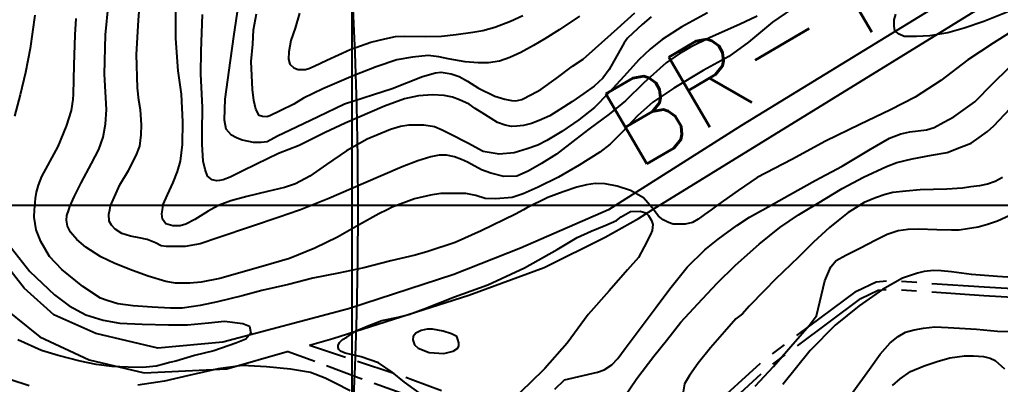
# Model space of a CAD drawing. Header units: millimetres. Extents: x 548366 to 1117317, y 7446967 to 14899125.
# Drawn here: x 556196.2 to 556679.8, y 7455326.6 to 7455506.5 of the extents above; entities that cross this region are included whole.
import ezdxf

# ---------------------------------------------------------------- set-up
doc = ezdxf.new("R2010")
doc.units = ezdxf.units.MM
doc.header["$MEASUREMENT"] = 0
doc.linetypes.add('ESTR-TERRA', pattern=[1, 0.7, -0.1, 0.1, -0.1])
doc.linetypes.add('MEIO-FIOx2', pattern=[20, 15, -5])
for name, color, linetype in [('AUTO_ESTRADA', 224, 'Continuous'), ('CURVA_INTERMEDIÁRIA', 32, 'Continuous'), ('CURVA_MESTRA', 36, 'Continuous'), ('MALHA_TM', 8, 'Continuous'), ('RADIAIS', 222, 'Continuous'), ('RUA_PAV_C_MEIO_FIO', 1, 'MEIO-FIOx2'), ('RUA_PAV_S_MEIO_FIO', 2, 'ESTR-TERRA')]:
    doc.layers.add(name, color=color, linetype=linetype)
doc.styles.add('ROMANS', font='romans.shx')

msp = doc.modelspace()

# ---------------------------------------------------------------- linework, layer by layer
at = {"layer": 'AUTO_ESTRADA', "ltscale": 2.5, "flags": 128}
for points in [[(556508.02, 7455412.75), (556742.92, 7455557.58), (556773.38, 7455579.06), (556790.66, 7455592.63), (556809.18, 7455613.59), (556821.52, 7455635.78), (556828.93, 7455667.84), (556852.39, 7455770.18), (556862.26, 7455825.66), (556869.67, 7455854.02), (556878.31, 7455879.92), (556893.13, 7455913.21), (556909.18, 7455941.57), (557055.16, 7456209.92), (557066.27, 7456228.41), (557082.32, 7456245.68), (557098.37, 7456259.24), (557118.12, 7456272.8), (557145.28, 7456287.6), (557169.97, 7456295), (557200.83, 7456299.93), (557251.45, 7456303.63)], [(556702.59, 7455546.53), (556552.17, 7455454.26), (556486.57, 7455412.75)]]:
    msp.add_lwpolyline(points, dxfattribs=at)
at = {"layer": 'AUTO_ESTRADA', "linetype": 'Continuous'}
for points in [[(556486.57, 7455412.75), (556443.2, 7455393.86), (556410.25, 7455380.79), (556358.39, 7455363.84), (556296.35, 7455347.37), (556264.36, 7455344.47), (556233.83, 7455351.73), (556212.99, 7455360.93), (556198.45, 7455374.01), (556186.82, 7455389.02), (556179.55, 7455403.55), (556175.67, 7455411.78), (556175.08, 7455412.75)], [(556339.16, 7455346.02), (556350.63, 7455349.31), (556417.73, 7455370.6), (556454.83, 7455384.18), (556484.88, 7455399.19), (556501.36, 7455408.39), (556508.02, 7455412.75)], [(556163.34, 7455404.65), (556169.96, 7455389.66), (556183.19, 7455368.51), (556206.12, 7455350), (556230.44, 7455338.66), (556257.58, 7455332.36), (556298.29, 7455334.3), (556328.1, 7455342.85)]]:
    msp.add_lwpolyline(points, dxfattribs=at)
at = {"layer": 'CURVA_INTERMEDIÁRIA'}
for points, elevation in [([(556559.91, 7455508.17), (556551.07, 7455504.16), (556536.61, 7455497.73), (556526.97, 7455492.92), (556521.38, 7455489.64), (556514.96, 7455485.12), (556504.01, 7455475.29), (556494.97, 7455466.46), (556486.94, 7455459.94), (556476.89, 7455452.51), (556470.47, 7455447.6), (556460.85, 7455440.08), (556453.52, 7455435.57), (556446.99, 7455431.75), (556441.27, 7455429.35), (556434.94, 7455429.15), (556428.51, 7455430.75), (556423.99, 7455432.46), (556417.06, 7455436.17), (556414.05, 7455437.47), (556410.64, 7455438.88), (556406.72, 7455439.58), (556403.11, 7455439.58), (556398.99, 7455438.78), (556392.46, 7455436.87), (556384.86, 7455433.95), (556365.78, 7455425.72), (556348.6, 7455418.29), (556334.68, 7455412.75), (556333.74, 7455412.37), (556324.1, 7455409.06), (556310.56, 7455404.52), (556293.99, 7455398.8), (556285.16, 7455395.99), (556277.73, 7455394.58), (556272.5, 7455394.58), (556268.36, 7455394.68), (556265.95, 7455394.98), (556263.13, 7455396.48), (556259.02, 7455397.99), (556255.2, 7455398.89), (556250.78, 7455399.69), (556246.56, 7455401.1), (556243.35, 7455403.21), (556241.54, 7455405.21), (556240.34, 7455407.12), (556240.14, 7455410.63), (556240.6, 7455412.75), (556241.04, 7455414.74), (556242.95, 7455419.16), (556245.66, 7455424.98), (556249.89, 7455432.08), (556253.6, 7455439.5), (556255.41, 7455444.12), (556256.11, 7455449.64), (556256.32, 7455454.66), (556255.81, 7455461.98), (556254.99, 7455466.78), (556254.29, 7455472.9), (556253.79, 7455489.25), (556254.79, 7455506.21), (556256.1, 7455523.26)], 120), ([(556580.41, 7455514.1), (556567.36, 7455505.17), (556555.51, 7455495.44), (556545.82, 7455488.35), (556533.17, 7455481.42), (556518.7, 7455472.69), (556508.46, 7455465.77), (556501.09, 7455459.29), (556493.15, 7455450.76), (556487.33, 7455445.14), (556482.21, 7455441.12), (556472.07, 7455434.8), (556461.89, 7455428.83), (556451.94, 7455423.81), (556444.41, 7455420.5), (556438.99, 7455418.79), (556431.06, 7455418.09), (556425.73, 7455418.29), (556421.05, 7455419.8), (556416.13, 7455420.8), (556411.1, 7455420.8), (556403.87, 7455420.8), (556398.85, 7455420), (556390.82, 7455418.09), (556379.87, 7455413.98), (556377.45, 7455412.75), (556373.35, 7455410.67), (556363.25, 7455405.1), (556352.9, 7455399.18), (556341.76, 7455393.77), (556329.3, 7455388.75), (556315.14, 7455384.63), (556294.98, 7455378.78), (556285.64, 7455376.97), (556280.12, 7455376.47), (556273.09, 7455376.47), (556268.27, 7455377.27), (556259.63, 7455379.98), (556251.9, 7455382.69), (556243.16, 7455386.2), (556236.28, 7455389.55), (556228.75, 7455394.26), (556224.33, 7455398.08), (556221.21, 7455401.69), (556219.81, 7455404.6), (556219.31, 7455407.61), (556219.51, 7455409.92), (556220.41, 7455412.75), (556220.91, 7455414.33), (556223.32, 7455419.35), (556226.56, 7455425.96), (556231.68, 7455435.49), (556235.19, 7455442.42), (556237.3, 7455448.54), (556238.51, 7455454.86), (556239.01, 7455462.18), (556238.1, 7455479.62), (556238.6, 7455498.98), (556240.02, 7455514.11)], 110), ([(556535.37, 7455509.88), (556522.72, 7455502.95), (556512.98, 7455496.73), (556507.05, 7455491.91), (556501.43, 7455486.6), (556494.34, 7455478.69), (556486.51, 7455470.26), (556479.58, 7455463.13), (556471.95, 7455457.11), (556463.51, 7455451.29), (556456.08, 7455446.88), (556451.7, 7455444.54), (556446.37, 7455442.73), (556440.05, 7455440.72), (556432.61, 7455440.12), (556424.78, 7455441.43), (556417.15, 7455445.64), (556408.51, 7455449.95), (556404.5, 7455452.06), (556400.68, 7455453.67), (556395.56, 7455454.47), (556388.13, 7455454.37), (556384.05, 7455453.86), (556379.03, 7455452.36), (556367.58, 7455447.54), (556357.44, 7455441.82), (556347.5, 7455435.1), (556339.26, 7455429.28), (556332.13, 7455425.56), (556326.71, 7455423.76), (556318.4, 7455421.71), (556308.16, 7455419.3), (556300.33, 7455417.09), (556294.5, 7455414.99), (556290.33, 7455412.75), (556289.08, 7455412.08), (556282.55, 7455407.96), (556278.13, 7455405.55), (556275.42, 7455404.85), (556271.71, 7455404.85), (556268.29, 7455405.85), (556266.69, 7455408.06), (556266.28, 7455410.77), (556266.59, 7455412.75), (556266.99, 7455415.29), (556269.1, 7455420.1), (556271.91, 7455426.22), (556274.02, 7455431.64), (556275.52, 7455436.76), (556276.43, 7455444.89), (556276.72, 7455456.1), (556275.92, 7455469.75), (556274.41, 7455481.28), (556273.18, 7455497.21), (556273.18, 7455514.87)], 130), ([(556684.8, 7455510.9), (556671.67, 7455505.63), (556661.93, 7455502.32), (556653.9, 7455500.02), (556644.96, 7455498.51), (556638.43, 7455498.11), (556632.41, 7455498.11), (556629.87, 7455499.25), (556627.74, 7455501.02), (556627.39, 7455503.32), (556627.39, 7455506.32), (556628.27, 7455509.16)], 110), ([(556203.72, 7455508.62), (556201.39, 7455492.28), (556199.07, 7455480.48), (556196.46, 7455469.48), (556193.66, 7455458.94)], 90), ([(556507.64, 7455507.85), (556503.1, 7455504.05), (556498.47, 7455499.88), (556495.87, 7455497.29), (556494.3, 7455495.06), (556490.68, 7455488.67), (556486.88, 7455481.91), (556483.7, 7455477.67), (556479.44, 7455473.69), (556474.43, 7455470.07), (556468.5, 7455466), (556462.57, 7455462.2), (556457.56, 7455459.05), (556452.28, 7455456.73), (556448.57, 7455455.25), (556444.68, 7455454.23), (556441.43, 7455453.96), (556438.65, 7455453.86), (556435.59, 7455454.42), (556431.89, 7455455.81), (556425.52, 7455459.69), (556420.79, 7455462.66), (556417.83, 7455464.79), (556413.01, 7455467.01), (556409.67, 7455468.31), (556405.5, 7455469.05), (556399.84, 7455469.42), (556392.8, 7455468.86), (556386.03, 7455467.47), (556376.11, 7455463.86), (556356.67, 7455455.5), (556346.85, 7455450.78), (556334.06, 7455444.39), (556323.77, 7455440.4), (556313.01, 7455435.22), (556305.91, 7455431.75), (556300.07, 7455428.88), (556296.55, 7455427.49), (556294.79, 7455427.12), (556293.4, 7455427.03), (556291.08, 7455427.49), (556288.76, 7455429.34), (556287.65, 7455432.58), (556286.72, 7455436.66), (556286.26, 7455445), (556286.26, 7455451.11), (556286.35, 7455463.22), (556285.52, 7455479.8), (556285.7, 7455491.01), (556286.35, 7455509.06)], 140), ([(556472.25, 7455508.17), (556462.17, 7455501.54), (556455.22, 7455497.09), (556449.56, 7455493.66), (556443.35, 7455490.33), (556437.88, 7455487.83), (556432.88, 7455486.07), (556427.31, 7455485.23), (556422.31, 7455485.14), (556415.82, 7455485.7), (556407.57, 7455487.09), (556402.87, 7455488.17), (556397.58, 7455488.73), (556389.98, 7455487.99), (556382.19, 7455486.6), (556372, 7455483.26), (556360.69, 7455478.82), (556345.76, 7455472.33), (556336.22, 7455467.8), (556331.43, 7455464.8), (556324.66, 7455461.47), (556319.56, 7455459.06), (556318.08, 7455458.6), (556315.95, 7455458.69), (556314.37, 7455459.25), (556312.61, 7455462.39), (556311.59, 7455466.66), (556311.04, 7455472.03), (556310.39, 7455485.92), (556311.22, 7455494.32), (556311.5, 7455501.54), (556312.98, 7455509.32)], 160), ([(556334.13, 7455509.73), (556331.98, 7455502.34), (556329.85, 7455496.13), (556328.92, 7455490.57), (556328.73, 7455486.96), (556329.48, 7455484.55), (556331.33, 7455482.7), (556333.46, 7455481.86), (556335.78, 7455481.86), (556337.08, 7455481.96), (556338.84, 7455482.42), (556341.41, 7455483.47), (556347.72, 7455486.43), (556359.12, 7455491.81), (556369.41, 7455495.33), (556376.27, 7455497.09), (556381.55, 7455498.1), (556386.19, 7455498.29), (556396.29, 7455498.1), (556404.17, 7455498.38), (556411.46, 7455499.23), (556419.62, 7455500.34), (556424.63, 7455501.08), (556430.56, 7455502.75), (556438.25, 7455505.81), (556444.37, 7455508.49)], 170), ([(556460.06, 7455324.18), (556464.88, 7455328.88), (556481.11, 7455332.62), (556484.45, 7455333.81), (556488.12, 7455336.29), (556491.07, 7455339.32), (556494.83, 7455344.37), (556498.79, 7455349.61), (556504.58, 7455357.51), (556510.13, 7455364.74), (556516.84, 7455373.74), (556525.3, 7455384.4), (556534.12, 7455392.94), (556540.65, 7455398.27), (556549.75, 7455404.97), (556556.09, 7455409.11), (556561.95, 7455412.39), (556562.59, 7455412.75), (556575.83, 7455420.11), (556588.42, 7455427.09), (556601.84, 7455434.25), (556615.78, 7455442.66), (556625.06, 7455448.08), (556630.76, 7455450.19), (556635.17, 7455451.11), (556643.35, 7455452.21), (556647.21, 7455453.31), (556651.9, 7455455.89), (556656.87, 7455458.55), (556661.37, 7455461.86), (556667.12, 7455465.96), (556676.03, 7455474.96), (556683.94, 7455482.68)], 90), ([(556493.9, 7455319.77), (556500.55, 7455329.49), (556508.82, 7455340.52), (556515.07, 7455348.23), (556522.15, 7455357.32), (556530.56, 7455366.31), (556540.12, 7455376.5), (556549.22, 7455385.32), (556560.89, 7455395.79), (556571.01, 7455404.06), (556580.17, 7455410.28), (556584.29, 7455412.75), (556589.55, 7455415.89), (556601.77, 7455423.24), (556612.34, 7455428.84), (556623.56, 7455434.07), (556628.76, 7455435.96), (556636.21, 7455437.89), (556645.86, 7455439.73), (556653.49, 7455441.01), (556660.66, 7455443.68), (556665.44, 7455445.51), (556669.39, 7455448.36), (556673.44, 7455451.39), (556676.56, 7455454.15), (556684.65, 7455462.69)], 80), ([(556680.89, 7455428.65), (556677.21, 7455426.72), (556673.44, 7455425.34), (556669.49, 7455424.52), (556665.17, 7455423.97), (556661.03, 7455423.42), (556653.36, 7455422.86), (556640.3, 7455422.49), (556633.13, 7455421.94), (556626.79, 7455421.21), (556622.93, 7455420.29), (556618.15, 7455418.64), (556612.63, 7455416.34), (556608.13, 7455413.58), (556606.86, 7455412.75), (556604.68, 7455411.32), (556599.81, 7455407.46), (556595.49, 7455403.97), (556587.68, 7455396.8), (556580.23, 7455389.27), (556568.92, 7455378.43), (556563.5, 7455372.83), (556555.92, 7455365.21), (556552.61, 7455361.44), (556549.4, 7455358.87), (556543.79, 7455352.54), (556536.8, 7455344.64), (556530.74, 7455337.01), (556526.42, 7455331.04), (556524.03, 7455326.82), (556523.14, 7455321.95)], 70), ([(556558.87, 7455325.76), (556567.88, 7455335.5), (556576.46, 7455345.21), (556585.47, 7455355.58), (556589.15, 7455360.36), (556593.14, 7455377.63), (556596.17, 7455384.58), (556598.74, 7455387.71), (556603.52, 7455390.28), (556610.88, 7455393.95), (556617.96, 7455397.81), (556623.93, 7455400.66), (556629.45, 7455402.49), (556634.23, 7455403.23), (556639.37, 7455403.32), (556648.47, 7455403.04), (556655.62, 7455402.8), (556659.38, 7455402.89), (556663.52, 7455403.44), (556668.85, 7455404.36), (556673.36, 7455405.56), (556678.41, 7455407.21), (556684.48, 7455410.06)], 60), ([(556192.14, 7455393.72), (556201.24, 7455382.21), (556213.43, 7455370.7), (556220.6, 7455365.28), (556228.82, 7455360.93), (556237.44, 7455358.23), (556245.63, 7455356.75), (556256.56, 7455356.27), (556269.63, 7455355.98), (556278.92, 7455355.98), (556289.37, 7455357.04), (556297.21, 7455357.82), (556306.3, 7455356.59), (556309.54, 7455355.34), (556310.16, 7455351.84), (556307.69, 7455348.95), (556302.73, 7455346.89), (556291.99, 7455343.18), (556282.49, 7455340.91), (556273.2, 7455338.02), (556270.1, 7455337.4), (556267.33, 7455336.53), (556263.44, 7455335.61), (556256.9, 7455334.98), (556249.72, 7455335.08), (556241.71, 7455335.5), (556234, 7455336.35), (556225.98, 7455338.03), (556215.22, 7455340.77), (556206.92, 7455343.25), (556195.32, 7455348.62)], 90), ([(556405.02, 7455352.9), (556399.78, 7455353.8), (556397.07, 7455353.8), (556394.18, 7455353.26), (556391.48, 7455351.82), (556390.21, 7455350.19), (556390.03, 7455348.57), (556390.93, 7455346.04), (556392.74, 7455344.42), (556398.16, 7455342.25), (556405.38, 7455341.89), (556409.89, 7455342.98), (556412.24, 7455344.42), (556412.78, 7455345.68), (556412.78, 7455347.13), (556412.24, 7455348.75), (556411.7, 7455350.19), (556409.17, 7455351.46), (556405.02, 7455352.9)], 110), ([(556607, 7455322.73), (556615.31, 7455334.09), (556620.46, 7455341.53), (556625.51, 7455347.05), (556629.37, 7455350.17), (556632.96, 7455352.37), (556637.28, 7455353.57), (556641.88, 7455354.39), (556647.39, 7455354.94), (556654.1, 7455354.58), (556667.95, 7455353.85), (556678.43, 7455352.84), (556689.55, 7455352.56)], 40), ([(556626.61, 7455326.11), (556630.32, 7455329.41), (556635.52, 7455332.91), (556642.23, 7455335.81), (556648.53, 7455337.91), (556654.84, 7455339.71), (556662.04, 7455340.71), (556666.45, 7455340.71), (556671.41, 7455340.43), (556674.71, 7455339.53), (556677.21, 7455338.33), (556681.82, 7455334.33)], 30)]:
    msp.add_lwpolyline(points, dxfattribs=dict(at, elevation=elevation))
at = {"layer": 'CURVA_MESTRA'}
for points, elevation in [([(556303.99, 7455513.57), (556301.67, 7455498.1), (556299.26, 7455481.62), (556297.33, 7455467.26), (556296.96, 7455457.07), (556297.88, 7455452.63), (556300.39, 7455449.85), (556303.08, 7455448.36), (556305.95, 7455447.25), (556311.33, 7455446.14), (556315.22, 7455446.05), (556318.28, 7455446.42), (556323.38, 7455449.2), (556332.65, 7455453.55), (556343.4, 7455458.65), (556356.44, 7455464.91), (556379.89, 7455472.5), (556394.91, 7455478.43), (556401.3, 7455480.19), (556404.09, 7455480.56), (556409, 7455479.73), (556412.89, 7455478.43), (556417.04, 7455476.19), (556422.42, 7455472.76), (556430.58, 7455468.78), (556435.49, 7455467.3), (556438.64, 7455466.65), (556440.87, 7455466.46), (556443.74, 7455467.11), (556448.56, 7455469.52), (556453.19, 7455472.11), (556460.7, 7455477.48), (556468.86, 7455483.5), (556474.01, 7455487.02), (556480.13, 7455492.48), (556491.06, 7455502.12), (556499.59, 7455509.81)], 150), ([(556687.35, 7455501.9), (556676.22, 7455494.92), (556663.81, 7455486.66), (556650.34, 7455476.48), (556637.74, 7455468.22), (556625.61, 7455462.06), (556610.44, 7455454.81), (556593.47, 7455446.5), (556576.93, 7455437.49), (556559.83, 7455428.68), (556550.41, 7455422.29), (556540.48, 7455415.13), (556537.23, 7455412.75), (556533.96, 7455410.35), (556530.83, 7455408.05), (556527.89, 7455406.4), (556524.3, 7455405.66), (556520.26, 7455405.57), (556518.39, 7455405.7), (556516.08, 7455406.4), (556513.45, 7455407.72), (556511.25, 7455409.62), (556508.03, 7455413.71), (556503.79, 7455418.53), (556497.36, 7455422.18), (556490.77, 7455424.38), (556484.84, 7455425.48), (556479.92, 7455425.67), (556475.68, 7455425.02), (556470.9, 7455423.93), (556464.17, 7455421.65), (556456.68, 7455418.72), (556446.36, 7455413.73), (556444.61, 7455412.75), (556440.68, 7455410.53), (556423.73, 7455402.28), (556410.92, 7455396.53), (556397.45, 7455392.19), (556391.15, 7455390.41), (556379.21, 7455387.48), (556365.95, 7455384.01), (556353.46, 7455381.51), (556340.76, 7455378.91), (556328.7, 7455375.87), (556315.69, 7455372.92), (556305.92, 7455370.21), (556293.75, 7455367.39), (556285.17, 7455365.43), (556276.37, 7455364.24), (556270.62, 7455364.13), (556261.6, 7455364.68), (556252.15, 7455365.33), (556244.55, 7455366.3), (556239.34, 7455367.93), (556236.13, 7455369.09), (556227.33, 7455374.84), (556217.01, 7455383.31), (556210.93, 7455389.71), (556206.69, 7455397.09), (556204.3, 7455402.84), (556203.33, 7455409.14), (556203.55, 7455412.75), (556203.65, 7455414.35), (556204.09, 7455418.24), (556204.42, 7455421.38), (556205.5, 7455424.86), (556207.13, 7455429.2), (556215.17, 7455443.96), (556219.3, 7455453.94), (556221.69, 7455461.65), (556222.56, 7455467.07), (556222.67, 7455469.66), (556223.11, 7455484.09), (556223.65, 7455499.07), (556224.09, 7455506.99)], 100), ([(556395.47, 7455320.8), (556386, 7455327.69), (556379.91, 7455332.62), (556373.2, 7455337.31), (556364.56, 7455340.25), (556356.74, 7455341.99), (556354.45, 7455342.91), (556353.62, 7455343.74), (556353.25, 7455344.75), (556353.25, 7455345.76), (556353.89, 7455347.32), (556355.37, 7455348.7), (556357.57, 7455349.89), (556362.08, 7455353.01), (556367.59, 7455355.31), (556374.76, 7455358.07), (556382.76, 7455359.72), (556388.09, 7455361.1), (556395.63, 7455363.85), (556410.69, 7455369.72), (556427.12, 7455375.67), (556445.17, 7455384.15), (556461.24, 7455393.17), (556471.17, 7455399.12), (556478.03, 7455402.19), (556485.25, 7455405.08), (556490.49, 7455407.42), (556492.84, 7455409.23), (556497.35, 7455411.79), (556502.17, 7455412), (556504.95, 7455411.15), (556506.35, 7455409.97), (556507.74, 7455407.51), (556508.38, 7455405.48), (556508.1, 7455402.44), (556507.18, 7455400.6), (556504.11, 7455394.49), (556501.26, 7455389.16), (556495.93, 7455383.1), (556486.83, 7455372.82), (556476.51, 7455361.09), (556466.12, 7455346.94), (556455.09, 7455334.36), (556447.77, 7455327.14), (556436.83, 7455316.85)], 100), ([(556685.85, 7455379.35), (556678.42, 7455379.89), (556665.52, 7455380.88), (556655.69, 7455382.19), (556650.66, 7455382.62), (556646.73, 7455382.73), (556642.25, 7455382.3), (556638.97, 7455381.53), (556631.54, 7455379.02), (556621.6, 7455373.34), (556610.23, 7455365.37), (556598.38, 7455355.81), (556586.03, 7455343.25), (556572.48, 7455326.55)], 50), ([(556359.23, 7455323.37), (556351.77, 7455327.15), (556346.78, 7455329.65), (556339.53, 7455332.48), (556329.7, 7455334.15), (556317.96, 7455335.31), (556306.05, 7455335.89), (556294.08, 7455334.33), (556279.59, 7455331), (556267.68, 7455328.17), (556254.52, 7455326.17)], 100), ([(556200.9, 7455325.81), (556191.35, 7455328.99)], 100)]:
    msp.add_lwpolyline(points, dxfattribs=dict(at, elevation=elevation))
at = {"layer": 'MALHA_TM'}
for points in [[(556360, 7460415), (556360, 7450410)], [(549360, 7455415), (559365, 7455415)]]:
    msp.add_lwpolyline(points, dxfattribs=at)
at = {"layer": 'RADIAIS', "linetype": 'Continuous', "ltscale": 2.5}
for radius in [4998.2, 3998.56, 2998.91, 1999.28]:
    msp.add_circle((554363.71, 7455412.75), radius, dxfattribs=at)
at = {"layer": 'RUA_PAV_C_MEIO_FIO', "ltscale": 1.25, "flags": 128}
for points in [[(556607.04, 7455182.14), (556596.81, 7455183.88), (556589.35, 7455187.95), (556583.92, 7455190.85), (556577.16, 7455192.01), (556564.97, 7455190.23), (556559.38, 7455190.23), (556547.45, 7455194.29), (556533.49, 7455200.89), (556517.49, 7455206.47), (556496.79, 7455212.1), (556486.88, 7455218.96), (556481.3, 7455233.16), (556474.19, 7455241.79), (556454.64, 7455266.65), (556445.5, 7455281.88), (556434.83, 7455297.1), (556422.35, 7455306.57), (556404.58, 7455315.28), (556388.49, 7455320.8), (556363.68, 7455329.68), (556339.87, 7455338.56), (556328.1, 7455342.85)], [(556339.16, 7455346.02), (556390.14, 7455328.88), (556417.02, 7455318.83), (556431.09, 7455311.8), (556440.64, 7455304.02), (556448.93, 7455290.46), (556467.27, 7455261.09), (556475.82, 7455251.3), (556481.8, 7455244.73), (556489.56, 7455241.12)]]:
    msp.add_lwpolyline(points, dxfattribs=at)
at = {"layer": 'RUA_PAV_S_MEIO_FIO', "ltscale": 75, "flags": 128}
for points in [[(556489.56, 7455241.12), (556495.61, 7455240.71), (556502.45, 7455243.66), (556506.45, 7455247.5), (556510.37, 7455253.29), (556513.32, 7455259.7), (556515.8, 7455267.83), (556518.98, 7455282.76), (556526.52, 7455303.73), (556537.66, 7455315.43), (556562.07, 7455337.68), (556608.81, 7455372.61), (556618.46, 7455377.18), (556625.52, 7455377.85), (556671.86, 7455374.66), (556702.15, 7455372.87), (556733.15, 7455383.13), (556756.46, 7455396.23), (556775.07, 7455412.75)], [(556491.61, 7455233.61), (556502.24, 7455236.71), (556510.06, 7455242.02), (556514.53, 7455249.06), (556519.61, 7455261.59), (556521.88, 7455270.65), (556523.75, 7455281.47), (556531.9, 7455303.64), (556540.57, 7455312.39), (556564.75, 7455334.44), (556610.99, 7455368.99), (556619.59, 7455373.07), (556625.58, 7455373.64), (556671.59, 7455370.47), (556702.7, 7455368.63), (556734.85, 7455379.27), (556758.91, 7455392.79), (556781.39, 7455412.75)]]:
    msp.add_lwpolyline(points, dxfattribs=at)

# ---------------------------------------------------------------- texts
at = {"layer": 'AUTO_ESTRADA', "color": 7, "style": 'ROMANS'}
msp.add_text('BR-101', height=40, rotation=30.3683, dxfattribs=at).set_placement((556499.57, 7455431.85))

doc.saveas('drawing.dxf')
